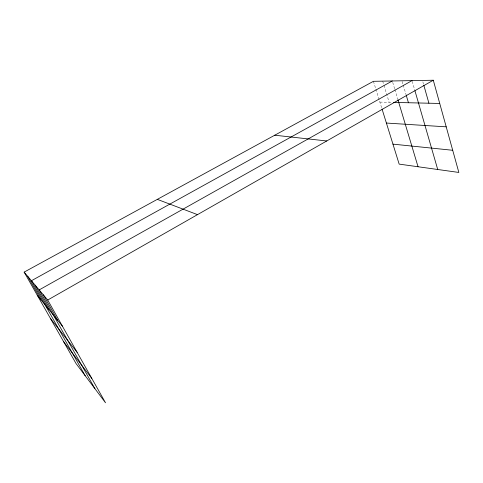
<?xml version="1.0" encoding="UTF-8"?>
<svg xmlns="http://www.w3.org/2000/svg" width="483" height="483" viewBox="0 0 483 483"><rect width="100%" height="100%" fill="white"/><g stroke="black" fill="none" stroke-linecap="round" stroke-linejoin="round"><path stroke-width="0.36" stroke-dasharray="2.42 1.81" d="M379.88 102.088L392.105 102.366M373.419 81.313L375.647 88.48M375.871 89.192L381.836 108.379M382.681 81.144L383.762 84.67M383.973 85.376L389.147 102.299M392.721 82.406L394.665 88.872M394.883 89.59L397.684 98.93M402.182 81.506L403.015 84.338M403.227 85.044L406.149 94.952M412.222 81.337L414.728 89.989M422.854 81.85L423.657 84.694"/><path stroke-width="0.72" d="M433.293 80.226L373.419 81.313L24.15 272.116L47.708 300.028L433.293 80.226L458.85 172.443L399.163 164.117L382.053 109.073M412.017 80.613L39.171 289.915L94.897 388.646M392.293 80.969L31.425 280.732L85.201 375.744M393.585 102.402L439.729 103.459M386.4 123.05L446.207 126.836M392.951 144.133L452.71 150.279M274.767 135.21L326.737 140.97M157.325 199.364L197.499 214.639M37.282 295.258L62.434 326.2M50.461 318.478L77.141 352.342M63.635 341.692L91.776 378.358M27.7 276.324L41.085 299.931M24.15 272.116L76.048 363.566L105.511 402.774L47.708 300.028M35.205 285.212L49.103 309.796M43.337 294.847L57.773 320.464M397.901 99.649L418.049 166.75M406.354 95.664L408.443 102.74M414.933 90.713L437.719 169.497M423.863 85.406L428.904 103.211"/></g></svg>
